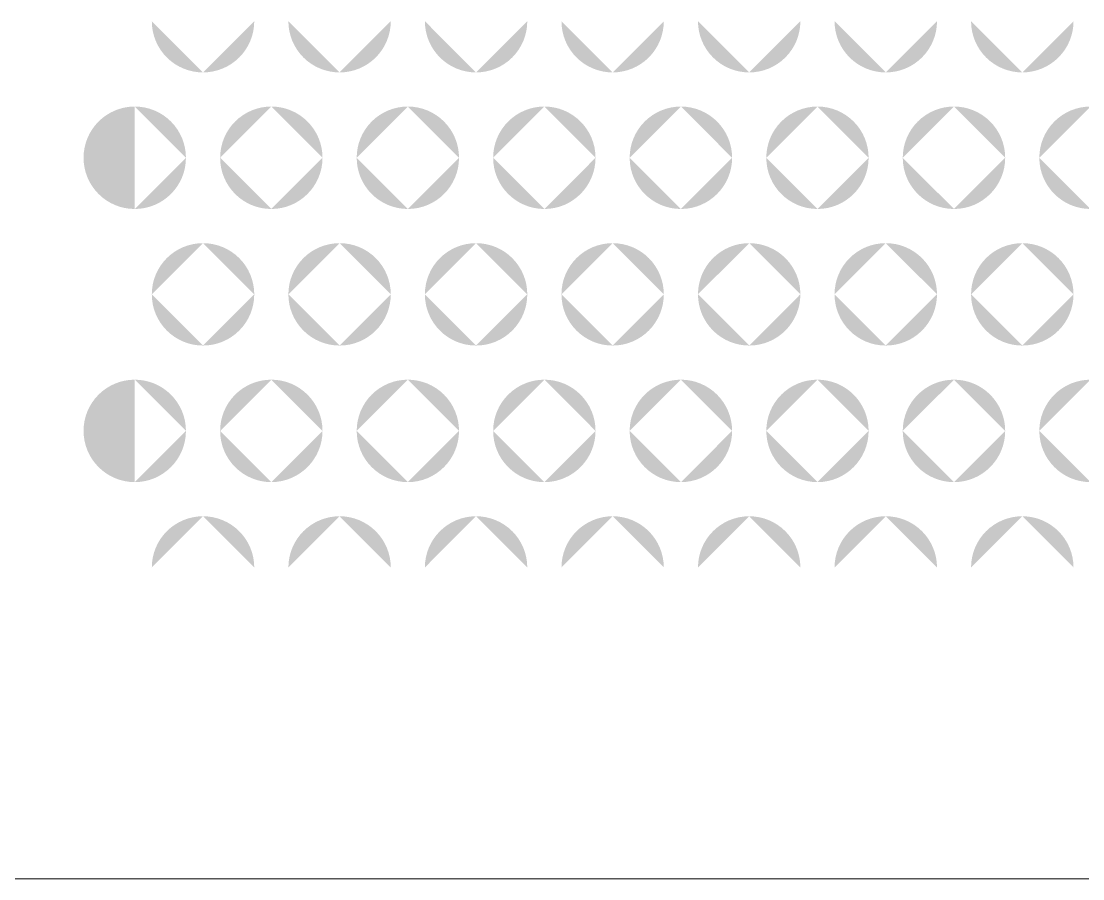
# Model space of a CAD drawing. Header units: millimetres. Extents: x 53 to 536, y 329 to 488.
# Drawn here: x 86.66 to 102.21, y 443.78 to 456.34 of the extents above; entities that cross this region are included whole.
import ezdxf

# ---------------------------------------------------------------- set-up
doc = ezdxf.new("R2010")
doc.units = ezdxf.units.MM
doc.header["$MEASUREMENT"] = 0

msp = doc.modelspace()

# ---------------------------------------------------------------- hatches: boundary and pattern name
at = {"transparency": 33554559}
h = msp.add_hatch(color=256, dxfattribs=at)
h.paths.add_polyline_path([(88.32, 453.591), (88.32, 455.092)], flags=0)
h.paths.add_polyline_path([(89.07, 454.341, 0.414512), (88.32, 455.092)], flags=0)
h.paths.add_polyline_path([(88.32, 453.591, 0.41381), (89.07, 454.341)], flags=0)
h.paths.add_polyline_path([(92.321, 455.092), (92.321, 453.591)], flags=0)
h.paths.add_polyline_path([(91.572, 454.341, 0.414295), (92.321, 453.591)], flags=0)
h.paths.add_polyline_path([(92.321, 455.092, 0.414997), (91.572, 454.341)], flags=0)
h.paths.add_polyline_path([(89.571, 454.341, 0.414027), (90.321, 453.591)], flags=0)
h.paths.add_polyline_path([(90.321, 455.092, 0.414729), (89.571, 454.341)], flags=0)
h.paths.add_polyline_path([(91.071, 454.341, 0.414027), (90.321, 455.092)], flags=0)
h.paths.add_polyline_path([(90.321, 453.591, 0.413325), (91.071, 454.341)], flags=0)
h.paths.add_polyline_path([(90.071, 452.341), (88.57, 452.341)], flags=0)
h.paths.add_polyline_path([(89.32, 453.09, 0.41478), (88.57, 452.341)], flags=0)
h.paths.add_polyline_path([(90.071, 452.341, 0.414512), (89.32, 453.09)], flags=0)
h.paths.add_polyline_path([(92.071, 452.341), (90.571, 452.341)], flags=0)
h.paths.add_polyline_path([(91.321, 453.09, 0.414512), (90.571, 452.341)], flags=0)
h.paths.add_polyline_path([(92.071, 452.341, 0.41478), (91.321, 453.09)], flags=0)
h.paths.add_polyline_path([(88.57, 456.342), (90.071, 456.342)], flags=0)
h.paths.add_polyline_path([(89.32, 455.592, 0.414512), (90.071, 456.342)], flags=0)
h.paths.add_polyline_path([(88.57, 456.342, 0.41478), (89.32, 455.592)], flags=0)
h.paths.add_polyline_path([(90.571, 456.342), (92.071, 456.342)], flags=0)
h.paths.add_polyline_path([(91.321, 455.592, 0.41478), (92.071, 456.342)], flags=0)
h.paths.add_polyline_path([(90.571, 456.342, 0.414512), (91.321, 455.592)], flags=0)
h = msp.add_hatch(color=256, dxfattribs=at)
h.paths.add_polyline_path([(92.32, 453.591), (92.32, 455.092)], flags=0)
h.paths.add_polyline_path([(93.071, 454.341, 0.414729), (92.32, 455.092)], flags=0)
h.paths.add_polyline_path([(92.32, 453.591, 0.414027), (93.071, 454.341)], flags=0)
h.paths.add_polyline_path([(96.322, 455.092), (96.322, 453.591)], flags=0)
h.paths.add_polyline_path([(95.571, 454.341, 0.413542), (96.322, 453.591)], flags=0)
h.paths.add_polyline_path([(96.322, 455.092, 0.414244), (95.571, 454.341)], flags=0)
h.paths.add_polyline_path([(93.571, 454.341, 0.414027), (94.322, 453.591)], flags=0)
h.paths.add_polyline_path([(94.322, 455.092, 0.414729), (93.571, 454.341)], flags=0)
h.paths.add_polyline_path([(95.071, 454.341, 0.414027), (94.322, 455.092)], flags=0)
h.paths.add_polyline_path([(94.322, 453.591, 0.413325), (95.071, 454.341)], flags=0)
h.paths.add_polyline_path([(94.071, 452.341), (92.571, 452.341)], flags=0)
h.paths.add_polyline_path([(93.32, 453.09, 0.414295), (92.571, 452.341)], flags=0)
h.paths.add_polyline_path([(94.071, 452.341, 0.414997), (93.32, 453.09)], flags=0)
h.paths.add_polyline_path([(96.071, 452.341), (94.572, 452.341)], flags=0)
h.paths.add_polyline_path([(95.322, 453.09, 0.41478), (94.572, 452.341)], flags=0)
h.paths.add_polyline_path([(96.071, 452.341, 0.41478), (95.322, 453.09)], flags=0)
h.paths.add_polyline_path([(92.571, 456.342), (94.071, 456.342)], flags=0)
h.paths.add_polyline_path([(93.32, 455.592, 0.414997), (94.071, 456.342)], flags=0)
h.paths.add_polyline_path([(92.571, 456.342, 0.414295), (93.32, 455.592)], flags=0)
h.paths.add_polyline_path([(94.572, 456.342), (96.071, 456.342)], flags=0)
h.paths.add_polyline_path([(95.322, 455.592, 0.41478), (96.071, 456.342)], flags=0)
h.paths.add_polyline_path([(94.572, 456.342, 0.41478), (95.322, 455.592)], flags=0)
h = msp.add_hatch(color=256, dxfattribs=at)
h.paths.add_polyline_path([(96.322, 453.591), (96.322, 455.092)], flags=0)
h.paths.add_polyline_path([(97.072, 454.341, 0.414244), (96.322, 455.092)], flags=0)
h.paths.add_polyline_path([(96.322, 453.591, 0.413542), (97.072, 454.341)], flags=0)
h.paths.add_polyline_path([(100.323, 455.092), (100.323, 453.591)], flags=0)
h.paths.add_polyline_path([(99.572, 454.341, 0.413542), (100.323, 453.591)], flags=0)
h.paths.add_polyline_path([(100.323, 455.092, 0.414244), (99.572, 454.341)], flags=0)
h.paths.add_polyline_path([(97.573, 454.341, 0.41381), (98.323, 453.591)], flags=0)
h.paths.add_polyline_path([(98.323, 455.092, 0.414512), (97.573, 454.341)], flags=0)
h.paths.add_polyline_path([(99.072, 454.341, 0.414512), (98.323, 455.092)], flags=0)
h.paths.add_polyline_path([(98.323, 453.591, 0.41381), (99.072, 454.341)], flags=0)
h.paths.add_polyline_path([(98.072, 452.341), (96.572, 452.341)], flags=0)
h.paths.add_polyline_path([(97.323, 453.09, 0.414512), (96.572, 452.341)], flags=0)
h.paths.add_polyline_path([(98.072, 452.341, 0.41478), (97.323, 453.09)], flags=0)
h.paths.add_polyline_path([(100.074, 452.341), (98.573, 452.341)], flags=0)
h.paths.add_polyline_path([(99.323, 453.09, 0.41478), (98.573, 452.341)], flags=0)
h.paths.add_polyline_path([(100.074, 452.341, 0.414997), (99.323, 453.09)], flags=0)
h.paths.add_polyline_path([(96.572, 456.342), (98.072, 456.342)], flags=0)
h.paths.add_polyline_path([(97.323, 455.592, 0.41478), (98.072, 456.342)], flags=0)
h.paths.add_polyline_path([(96.572, 456.342, 0.414512), (97.323, 455.592)], flags=0)
h.paths.add_polyline_path([(98.573, 456.342), (100.074, 456.342)], flags=0)
h.paths.add_polyline_path([(99.323, 455.592, 0.414997), (100.074, 456.342)], flags=0)
h.paths.add_polyline_path([(98.573, 456.342, 0.41478), (99.323, 455.592)], flags=0)
h = msp.add_hatch(color=256, dxfattribs=at)
h.paths.add_polyline_path([(100.323, 453.591), (100.323, 455.092)], flags=0)
h.paths.add_polyline_path([(101.073, 454.341, 0.414512), (100.323, 455.092)], flags=0)
h.paths.add_polyline_path([(100.323, 453.591, 0.41381), (101.073, 454.341)], flags=0)
h.paths.add_polyline_path([(104.324, 455.092), (104.324, 453.591)], flags=0)
h.paths.add_polyline_path([(103.573, 454.341, 0.413542), (104.324, 453.591)], flags=0)
h.paths.add_polyline_path([(104.324, 455.092, 0.414244), (103.573, 454.341)], flags=0)
h.paths.add_polyline_path([(101.573, 454.341, 0.413542), (102.324, 453.591)], flags=0)
h.paths.add_polyline_path([(102.324, 455.092, 0.414244), (101.573, 454.341)], flags=0)
h.paths.add_polyline_path([(103.073, 454.341, 0.414294), (102.324, 455.092)], flags=0)
h.paths.add_polyline_path([(102.324, 453.591, 0.413592), (103.073, 454.341)], flags=0)
h.paths.add_polyline_path([(102.074, 452.341), (100.573, 452.341)], flags=0)
h.paths.add_polyline_path([(101.323, 453.09, 0.41478), (100.573, 452.341)], flags=0)
h.paths.add_polyline_path([(102.074, 452.341, 0.414512), (101.323, 453.09)], flags=0)
h.paths.add_polyline_path([(104.074, 452.341), (102.573, 452.341)], flags=0)
h.paths.add_polyline_path([(103.324, 453.09, 0.414512), (102.573, 452.341)], flags=0)
h.paths.add_polyline_path([(104.074, 452.341, 0.41478), (103.324, 453.09)], flags=0)
h.paths.add_polyline_path([(100.573, 456.342), (102.074, 456.342)], flags=0)
h.paths.add_polyline_path([(101.323, 455.592, 0.414512), (102.074, 456.342)], flags=0)
h.paths.add_polyline_path([(100.573, 456.342, 0.41478), (101.323, 455.592)], flags=0)
h.paths.add_polyline_path([(102.573, 456.342), (104.074, 456.342)], flags=0)
h.paths.add_polyline_path([(103.324, 455.592, 0.41478), (104.074, 456.342)], flags=0)
h.paths.add_polyline_path([(102.573, 456.342, 0.414512), (103.324, 455.592)], flags=0)
for points in [[(88.32, 455.092), (88.32, 453.591), (88.32, 453.591, -0.414027), (87.57, 454.342), (87.57, 454.342, -0.414295)], [(88.32, 451.09), (88.32, 449.589), (88.32, 449.589, -0.413759), (87.57, 450.341), (87.57, 450.341, -0.414295)]]:
    msp.add_hatch(color=256, dxfattribs=at).paths.add_polyline_path(points)
h = msp.add_hatch(color=256, dxfattribs=at)
h.paths.add_polyline_path([(88.32, 449.589), (88.32, 451.09)], flags=0)
h.paths.add_polyline_path([(89.07, 450.34, 0.414512), (88.32, 451.09)], flags=0)
h.paths.add_polyline_path([(88.32, 449.589, 0.413542), (89.07, 450.34)], flags=0)
h.paths.add_polyline_path([(92.321, 451.09), (92.321, 449.589)], flags=0)
h.paths.add_polyline_path([(91.572, 450.34, 0.414028), (92.321, 449.589)], flags=0)
h.paths.add_polyline_path([(92.321, 451.09, 0.414997), (91.572, 450.34)], flags=0)
h.paths.add_polyline_path([(89.571, 450.34, 0.41376), (90.321, 449.589)], flags=0)
h.paths.add_polyline_path([(90.321, 451.09, 0.414729), (89.571, 450.34)], flags=0)
h.paths.add_polyline_path([(91.071, 450.34, 0.414027), (90.321, 451.09)], flags=0)
h.paths.add_polyline_path([(90.321, 449.589, 0.413057), (91.071, 450.34)], flags=0)
h.paths.add_polyline_path([(90.071, 448.339), (88.57, 448.339)], flags=0)
h.paths.add_polyline_path([(89.32, 449.089, 0.414295), (88.57, 448.339)], flags=0)
h.paths.add_polyline_path([(90.071, 448.339, 0.414027), (89.32, 449.089)], flags=0)
h.paths.add_polyline_path([(92.071, 448.339), (90.571, 448.339)], flags=0)
h.paths.add_polyline_path([(91.321, 449.089, 0.414027), (90.571, 448.339)], flags=0)
h.paths.add_polyline_path([(92.071, 448.339, 0.414295), (91.321, 449.089)], flags=0)
h.paths.add_polyline_path([(88.57, 452.341), (90.071, 452.341)], flags=0)
h.paths.add_polyline_path([(89.32, 451.59, 0.414244), (90.071, 452.341)], flags=0)
h.paths.add_polyline_path([(88.57, 452.341, 0.414512), (89.32, 451.59)], flags=0)
h.paths.add_polyline_path([(90.571, 452.341), (92.071, 452.341)], flags=0)
h.paths.add_polyline_path([(91.321, 451.59, 0.414512), (92.071, 452.341)], flags=0)
h.paths.add_polyline_path([(90.571, 452.341, 0.414244), (91.321, 451.59)], flags=0)
h = msp.add_hatch(color=256, dxfattribs=at)
h.paths.add_polyline_path([(92.32, 449.589), (92.32, 451.09)], flags=0)
h.paths.add_polyline_path([(93.071, 450.34, 0.414729), (92.32, 451.09)], flags=0)
h.paths.add_polyline_path([(92.32, 449.589, 0.41376), (93.071, 450.34)], flags=0)
h.paths.add_polyline_path([(96.322, 451.09), (96.322, 449.589)], flags=0)
h.paths.add_polyline_path([(95.571, 450.34, 0.413275), (96.322, 449.589)], flags=0)
h.paths.add_polyline_path([(96.322, 451.09, 0.414244), (95.571, 450.34)], flags=0)
h.paths.add_polyline_path([(93.571, 450.34, 0.41376), (94.322, 449.589)], flags=0)
h.paths.add_polyline_path([(94.322, 451.09, 0.414729), (93.571, 450.34)], flags=0)
h.paths.add_polyline_path([(95.071, 450.34, 0.414027), (94.322, 451.09)], flags=0)
h.paths.add_polyline_path([(94.322, 449.589, 0.413057), (95.071, 450.34)], flags=0)
h.paths.add_polyline_path([(94.071, 448.339), (92.571, 448.339)], flags=0)
h.paths.add_polyline_path([(93.32, 449.089, 0.41381), (92.571, 448.339)], flags=0)
h.paths.add_polyline_path([(94.071, 448.339, 0.414512), (93.32, 449.089)], flags=0)
h.paths.add_polyline_path([(96.071, 448.339), (94.572, 448.339)], flags=0)
h.paths.add_polyline_path([(95.322, 449.089, 0.414295), (94.572, 448.339)], flags=0)
h.paths.add_polyline_path([(96.071, 448.339, 0.414295), (95.322, 449.089)], flags=0)
h.paths.add_polyline_path([(92.571, 452.341), (94.071, 452.341)], flags=0)
h.paths.add_polyline_path([(93.32, 451.59, 0.414729), (94.071, 452.341)], flags=0)
h.paths.add_polyline_path([(92.571, 452.341, 0.414027), (93.32, 451.59)], flags=0)
h.paths.add_polyline_path([(94.572, 452.341), (96.071, 452.341)], flags=0)
h.paths.add_polyline_path([(95.322, 451.59, 0.414512), (96.071, 452.341)], flags=0)
h.paths.add_polyline_path([(94.572, 452.341, 0.414512), (95.322, 451.59)], flags=0)
h = msp.add_hatch(color=256, dxfattribs=at)
h.paths.add_polyline_path([(96.322, 449.589), (96.322, 451.09)], flags=0)
h.paths.add_polyline_path([(97.072, 450.34, 0.414244), (96.322, 451.09)], flags=0)
h.paths.add_polyline_path([(96.322, 449.589, 0.413275), (97.072, 450.34)], flags=0)
h.paths.add_polyline_path([(100.323, 451.09), (100.323, 449.589)], flags=0)
h.paths.add_polyline_path([(99.572, 450.34, 0.413275), (100.323, 449.589)], flags=0)
h.paths.add_polyline_path([(100.323, 451.09, 0.414244), (99.572, 450.34)], flags=0)
h.paths.add_polyline_path([(97.573, 450.34, 0.413542), (98.323, 449.589)], flags=0)
h.paths.add_polyline_path([(98.323, 451.09, 0.414512), (97.573, 450.34)], flags=0)
h.paths.add_polyline_path([(99.072, 450.34, 0.414512), (98.323, 451.09)], flags=0)
h.paths.add_polyline_path([(98.323, 449.589, 0.413542), (99.072, 450.34)], flags=0)
h.paths.add_polyline_path([(98.072, 448.339), (96.572, 448.339)], flags=0)
h.paths.add_polyline_path([(97.323, 449.089, 0.414027), (96.572, 448.339)], flags=0)
h.paths.add_polyline_path([(98.072, 448.339, 0.414295), (97.323, 449.089)], flags=0)
h.paths.add_polyline_path([(100.074, 448.339), (98.573, 448.339)], flags=0)
h.paths.add_polyline_path([(99.323, 449.089, 0.414295), (98.573, 448.339)], flags=0)
h.paths.add_polyline_path([(100.074, 448.339, 0.414512), (99.323, 449.089)], flags=0)
h.paths.add_polyline_path([(96.572, 452.341), (98.072, 452.341)], flags=0)
h.paths.add_polyline_path([(97.323, 451.59, 0.414512), (98.072, 452.341)], flags=0)
h.paths.add_polyline_path([(96.572, 452.341, 0.414244), (97.323, 451.59)], flags=0)
h.paths.add_polyline_path([(98.573, 452.341), (100.074, 452.341)], flags=0)
h.paths.add_polyline_path([(99.323, 451.59, 0.414729), (100.074, 452.341)], flags=0)
h.paths.add_polyline_path([(98.573, 452.341, 0.414512), (99.323, 451.59)], flags=0)
h = msp.add_hatch(color=256, dxfattribs=at)
h.paths.add_polyline_path([(100.323, 449.589), (100.323, 451.09)], flags=0)
h.paths.add_polyline_path([(101.073, 450.34, 0.414512), (100.323, 451.09)], flags=0)
h.paths.add_polyline_path([(100.323, 449.589, 0.413542), (101.073, 450.34)], flags=0)
h.paths.add_polyline_path([(104.324, 451.09), (104.324, 449.589)], flags=0)
h.paths.add_polyline_path([(103.573, 450.34, 0.413275), (104.324, 449.589)], flags=0)
h.paths.add_polyline_path([(104.324, 451.09, 0.414244), (103.573, 450.34)], flags=0)
h.paths.add_polyline_path([(101.573, 450.34, 0.413275), (102.324, 449.589)], flags=0)
h.paths.add_polyline_path([(102.324, 451.09, 0.414244), (101.573, 450.34)], flags=0)
h.paths.add_polyline_path([(103.073, 450.34, 0.414294), (102.324, 451.09)], flags=0)
h.paths.add_polyline_path([(102.324, 449.589, 0.413324), (103.073, 450.34)], flags=0)
h.paths.add_polyline_path([(102.074, 448.339), (100.573, 448.339)], flags=0)
h.paths.add_polyline_path([(101.323, 449.089, 0.414295), (100.573, 448.339)], flags=0)
h.paths.add_polyline_path([(102.074, 448.339, 0.414027), (101.323, 449.089)], flags=0)
h.paths.add_polyline_path([(104.074, 448.339), (102.573, 448.339)], flags=0)
h.paths.add_polyline_path([(103.324, 449.089, 0.414027), (102.573, 448.339)], flags=0)
h.paths.add_polyline_path([(104.074, 448.339, 0.414295), (103.324, 449.089)], flags=0)
h.paths.add_polyline_path([(100.573, 452.341), (102.074, 452.341)], flags=0)
h.paths.add_polyline_path([(101.323, 451.59, 0.414244), (102.074, 452.341)], flags=0)
h.paths.add_polyline_path([(100.573, 452.341, 0.414512), (101.323, 451.59)], flags=0)
h.paths.add_polyline_path([(102.573, 452.341), (104.074, 452.341)], flags=0)
h.paths.add_polyline_path([(103.324, 451.59, 0.414512), (104.074, 452.341)], flags=0)
h.paths.add_polyline_path([(102.573, 452.341, 0.414244), (103.324, 451.59)], flags=0)

# ---------------------------------------------------------------- linework, layer by layer
at = {"lineweight": 9}
msp.add_lwpolyline([(510.817, 443.778), (75.767, 443.778), (75.767, 487.53), (510.817, 487.53)], close=True, dxfattribs=at)

doc.saveas('drawing.dxf')
